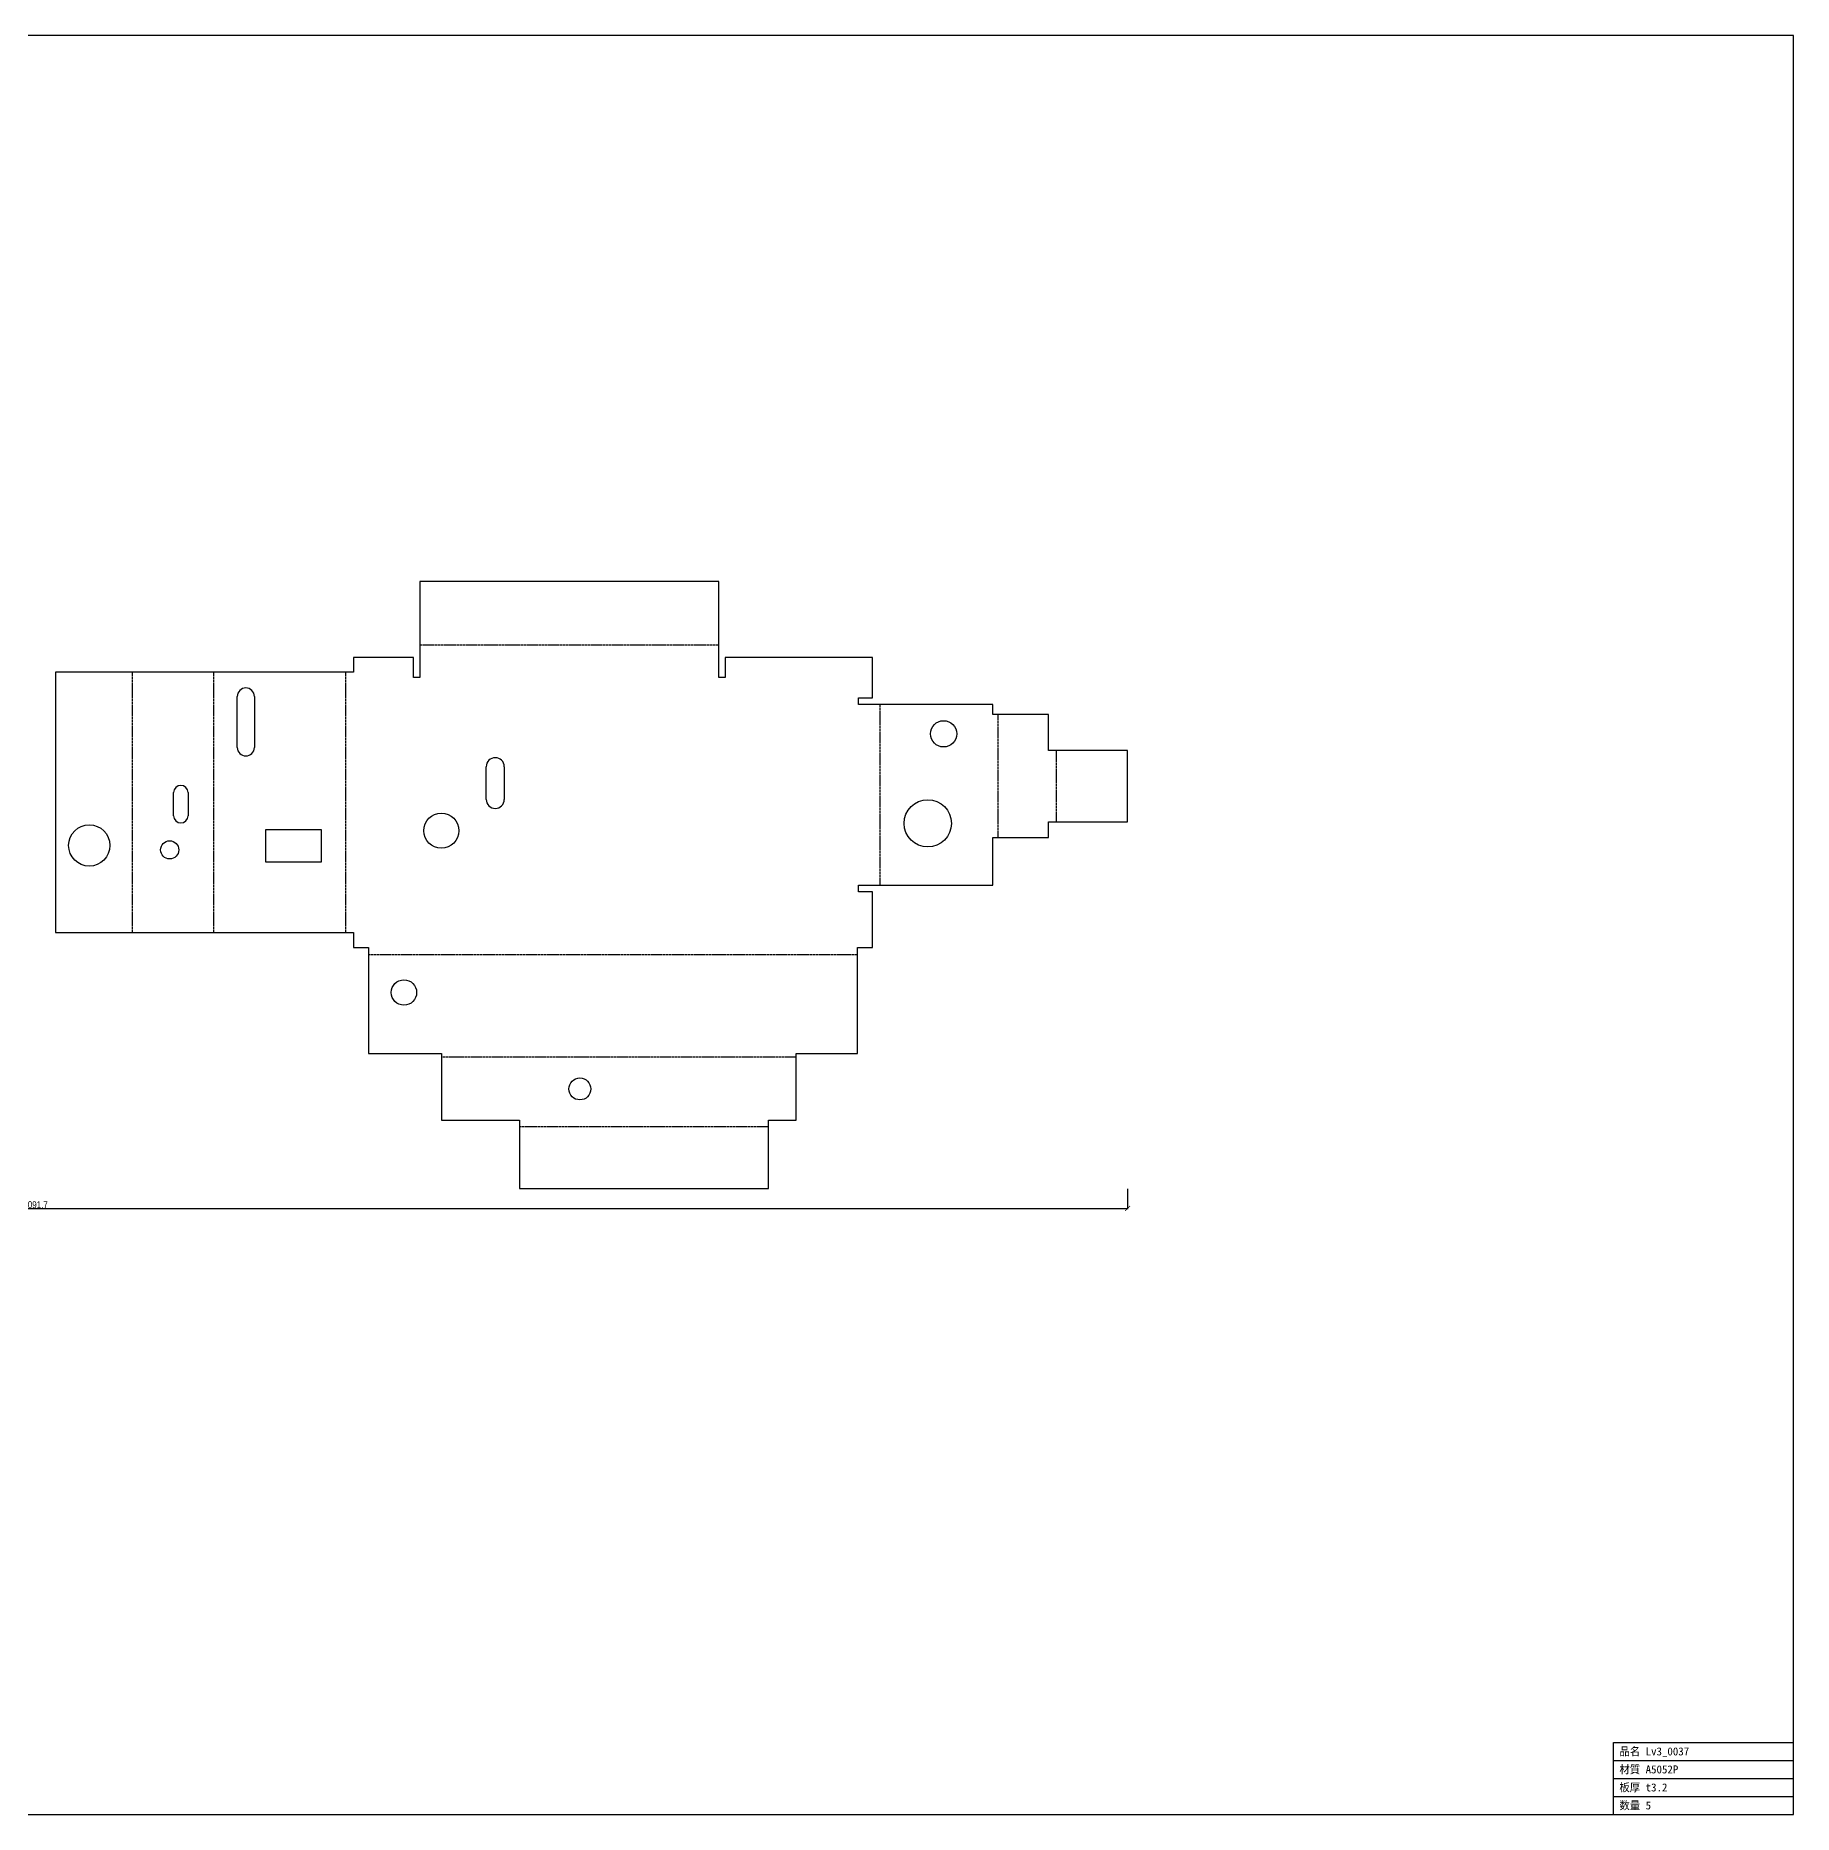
# Model space of a CAD drawing. Header units: millimetres. Extents: x -422 to 1276, y -433 to 456.
# Drawn here: x 397 to 1276, y -433 to 456 of the extents above; entities that cross this region are included whole.
import ezdxf

# ---------------------------------------------------------------- set-up
doc = ezdxf.new("R2010")
doc.units = ezdxf.units.MM
doc.linetypes.add('DASHED', pattern=[1.524, 1.27, -0.254])
for name, color, linetype in [('BEND', 7, 'Continuous'), ('CUT', 7, 'Continuous'), ('DIM', 7, 'Continuous'), ('FRAME', 7, 'Continuous'), ('TEXT', 7, 'Continuous')]:
    doc.layers.add(name, color=color, linetype=linetype)
doc.styles.add('OpenSansCondensed-Light', font='OpenSansCondensed-Light.ttf')
doc.dimstyles.new('EZDXF', dxfattribs={"dimtxt": 0.25, "dimasz": 0.175, "dimexe": 0.375, "dimexo": 0.125, "dimgap": 0.1, "dimtad": 1, "dimlfac": 100, "dimzin": 12, "dimdsep": 46, "dimtxsty": 'OpenSansCondensed-Light', "dimblk": 'ARCHTICK', "dimcen": 2.5, "dimazin": 3, "dimtfac": 0.5, "dimtmove": 2, "dimatfit": 3})

# ---------------------------------------------------------------- blocks, each defined once
blk = doc.blocks.new('_ARCHTICK')
at = {"color": 0, "linetype": 'BYBLOCK', "const_width": 0.15}
blk.add_lwpolyline([(-0.5, -0.5), (0.5, 0.5)], dxfattribs=at)

msp = doc.modelspace()

# ---------------------------------------------------------------- linework, layer by layer
at = {"layer": 'BEND', "color": 1, "linetype": 'DASHED'}
for p, q in [((588.94, 151.29), (738.39, 151.29)), ((445.27, 7.4), (445.27, 137.61)), ((486, 7.4), (486, 137.61)), ((552.06, 7.4), (552.06, 137.61)), ((818.99, 121.5), (818.99, 31.05)), ((877.96, 116.38), (877.96, 54.88)), ((907.01, 98.44), (907.01, 62.76)), ((807.82, -3.77), (563.23, -3.77)), ((777.1, -54.91), (599.82, -54.91)), ((763.28, -89.68), (638.82, -89.68))]:
    msp.add_line(p, q, dxfattribs=at)
at = {"layer": 'CUT'}
for p, q in [((738.39, 182.89), (588.94, 182.89)), ((588.94, 182.89), (588.94, 134.91)), ((738.39, 134.91), (738.39, 182.89)), ((585.74, 145.01), (555.83, 145.01)), ((555.83, 145.01), (555.83, 137.61)), ((585.74, 134.91), (585.74, 145.01)), ((815.22, 145.01), (741.59, 145.01)), ((741.59, 145.01), (741.59, 134.91)), ((815.22, 124.7), (815.22, 145.01)), ((555.83, 137.61), (406.88, 137.61)), ((406.88, 137.61), (406.88, 7.4)), ((588.94, 134.91), (585.74, 134.91)), ((741.59, 134.91), (738.39, 134.91)), ((497.72, 100.02), (497.72, 125.43)), ((506.27, 125.43), (506.27, 100.02)), ((808.32, 121.5), (808.32, 124.7)), ((808.32, 124.7), (815.22, 124.7)), ((875.44, 121.5), (808.32, 121.5)), ((875.44, 116.38), (875.44, 121.5)), ((903.24, 116.38), (875.44, 116.38)), ((903.24, 98.44), (903.24, 116.38)), ((942.71, 98.44), (903.24, 98.44)), ((942.71, 62.76), (942.71, 98.44)), ((622.16, 74), (622.16, 90.35)), ((631.16, 90.35), (631.16, 74)), ((465.91, 65.84), (465.91, 77.41)), ((473.09, 77.41), (473.09, 65.84)), ((903.24, 54.88), (903.24, 62.76)), ((903.24, 62.76), (942.71, 62.76)), ((512.05, 42.61), (512.05, 58.88)), ((512.05, 58.88), (539.61, 58.88)), ((539.61, 58.88), (539.61, 42.61)), ((875.44, 31.05), (875.44, 54.88)), ((875.44, 54.88), (903.24, 54.88)), ((539.61, 42.61), (512.05, 42.61)), ((808.32, 27.85), (808.32, 31.05)), ((808.32, 31.05), (875.44, 31.05)), ((815.22, 27.85), (808.32, 27.85)), ((815.22, 0), (815.22, 27.85)), ((406.88, 7.4), (555.83, 7.4)), ((555.83, 7.4), (555.83, 0)), ((555.83, 0), (563.23, 0)), ((563.23, 0), (563.23, -53.02)), ((807.82, -53.02), (807.82, 0)), ((807.82, 0), (815.22, 0)), ((563.23, -53.02), (599.82, -53.02)), ((599.82, -53.02), (599.82, -86.33)), ((777.1, -86.33), (777.1, -53.02)), ((777.1, -53.02), (807.82, -53.02)), ((599.82, -86.33), (638.82, -86.33)), ((638.82, -86.33), (638.82, -120.46)), ((763.28, -120.46), (763.28, -86.33)), ((763.28, -86.33), (777.1, -86.33)), ((638.82, -120.46), (763.28, -120.46))]:
    msp.add_line(p, q, dxfattribs=at)
for centre, radius in [((850.82, 106.78), 6.56), ((842.89, 62.03), 11.82), ((599.74, 58.35), 8.79), ((423.73, 50.99), 10.33), ((463.92, 48.78), 4.52), ((581.01, -22.53), 6.35), ((668.98, -70.73), 5.47)]:
    msp.add_circle(centre, radius, dxfattribs=at)
for centre, radius, start, end in [((501.99, 125.43), 4.27, 0, 180), ((501.99, 100.02), 4.27, 180, 0), ((626.66, 90.35), 4.5, 0, 180), ((469.5, 77.41), 3.59, 0, 180), ((626.66, 74), 4.5, 180, 0), ((469.5, 65.84), 3.59, 180, 0)]:
    msp.add_arc(centre, radius, start, end, dxfattribs=at)
at = {"layer": 'FRAME'}
for p, q in [((1275.62, 455.8), (-421.86, 455.8)), ((1275.62, -433.37), (1275.62, 455.8)), ((1185.62, -433.37), (1185.62, -397.37)), ((1185.62, -397.37), (1275.62, -397.37)), ((1185.62, -406.37), (1275.62, -406.37)), ((1185.62, -415.37), (1275.62, -415.37)), ((1185.62, -424.37), (1275.62, -424.37)), ((-421.86, -433.37), (1275.62, -433.37))]:
    msp.add_line(p, q, dxfattribs=at)

# ---------------------------------------------------------------- texts
at = {"layer": 'TEXT'}
for s, p in [('品名 Lv3_0037', (1188.62, -403.87)), ('材質 A5052P', (1188.62, -412.87)), ('板厚 t3.2', (1188.62, -421.87)), ('数量 5', (1188.62, -430.87))]:
    msp.add_text(s, height=4, dxfattribs=at).set_placement(p)

# ---------------------------------------------------------------- dimensions: what is measured, and where the dimension line sits
at = {"layer": 'DIM'}
msp.add_linear_dim(base=(-148.95, -130.46), p1=(-148.95, -120.46), p2=(942.71, -120.46), dimstyle='EZDXF', override={"dimtxt": 3.5, "dimasz": 2.5, "dimdec": 1, "dimlfac": 1}, dxfattribs=at).render()

doc.saveas('drawing.dxf')
